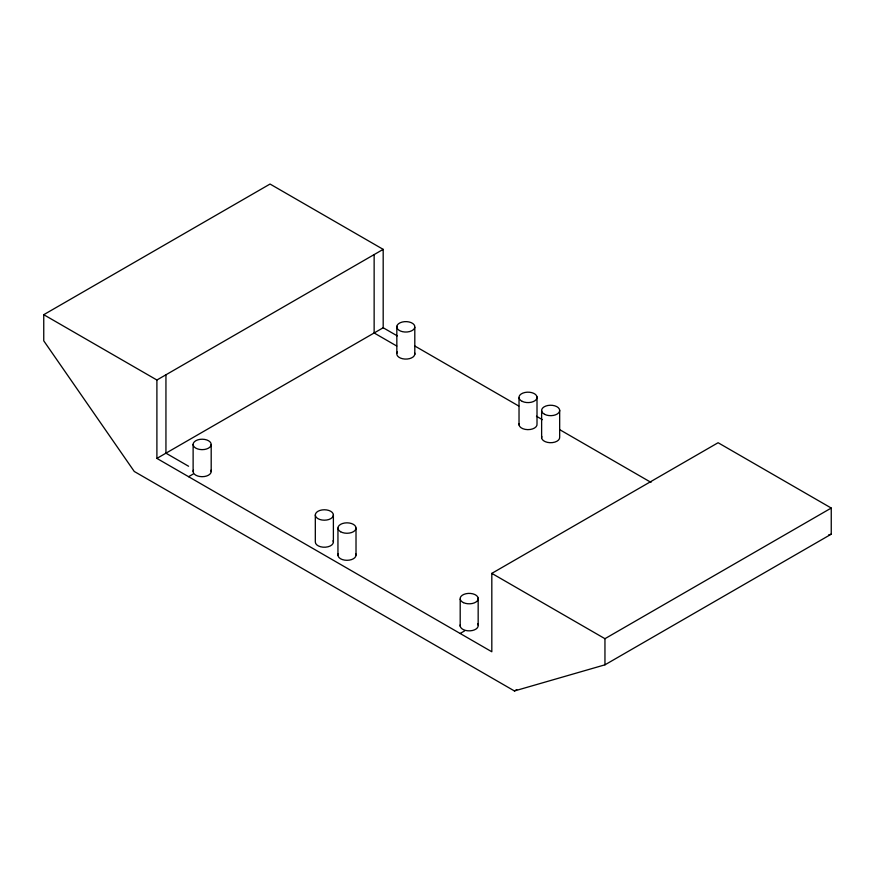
<?xml version="1.0" encoding="UTF-8"?>
<svg xmlns="http://www.w3.org/2000/svg" width="875" height="875" viewBox="0 0 875 875"><rect width="100%" height="100%" fill="white"/><g stroke="black" fill="none" stroke-linecap="round" stroke-linejoin="round"><path stroke-width="1.31" d="M156.898 458.402L491.816 651.766L491.816 573.377L718.102 442.728L831.25 508.047L831.25 534.177L604.953 664.825L514.434 690.955L134.269 471.472L43.75 340.823L43.75 314.694L270.047 184.045L383.184 249.364L383.184 327.753L156.898 458.402L156.898 380.012L383.184 249.364M188.573 476.7L193.102 474.086M460.13 633.478L464.658 630.864M514.434 690.955L516.797 689.598M491.816 573.377L604.953 638.695L831.25 508.047M828.625 534.942L831.25 534.177M383.184 327.753L397.272 335.88M414.87 346.041L518.766 406.033M536.473 416.259L542.38 419.661M560.088 429.888L651 482.377M396.769 346.041L374.139 332.981L374.139 254.592M43.75 314.694L156.898 380.012M188.573 466.244L165.944 453.173L165.944 374.784M604.953 638.695L604.953 664.825M559.672 410.167L559.672 437.216A9.034 5.217 0 0 1 549.959 442.695A9.034 5.217 0 0 1 541.811 436.417M541.625 410.736L541.625 437.773M537.009 396.867L537.009 423.905A9.034 5.217 0 0 1 527.745 429.636A9.034 5.217 0 0 1 519.105 423.587M519.028 397.906L519.028 424.955M478.166 598.084L478.166 625.122M460.195 599.112L460.195 626.161M414.805 327.37A9.034 5.217 0 0 1 400.52 331.056A9.034 5.217 0 0 1 402.139 322.066A9.034 5.217 0 0 1 414.805 327.37L414.805 354.419M396.834 326.287L396.834 353.336M356.016 528.052L356.016 555.089M337.947 528.052L337.947 555.089M333.386 514.981A9.034 5.217 0 0 1 319.834 519.498A9.034 5.217 0 0 1 319.834 510.464A9.034 5.217 0 0 1 333.386 514.981L333.386 542.03M315.317 514.981L315.317 542.03A9.034 5.217 0 0 0 325.533 547.192A9.034 5.217 0 0 0 333.08 540.673M211.192 444.533A9.034 5.217 0 0 1 197.488 448.897A9.034 5.217 0 0 1 197.794 439.863A9.034 5.217 0 0 1 211.192 444.533L211.192 471.581M193.123 444.325L193.123 471.373M414.739 353.062A9.034 5.217 0 0 1 404.884 359.067A9.034 5.217 0 0 1 397.381 352.012M210.93 470.225A9.034 5.217 0 0 1 201.972 476.689A9.034 5.217 0 0 1 193.473 470.028M477.63 623.798A9.034 5.217 0 0 1 470.083 630.831A9.034 5.217 0 0 1 460.261 624.805M355.709 553.744A9.034 5.217 0 0 1 346.981 560.306A9.034 5.217 0 0 1 338.253 553.744M544.611 414.334A9.034 5.217 0 0 0 559.486 411.523A9.034 5.217 0 0 0 547.837 405.497A9.034 5.217 0 0 0 544.611 414.334M522.298 401.417A9.034 5.217 0 0 0 536.933 398.223A9.034 5.217 0 0 0 524.814 392.503A9.034 5.217 0 0 0 522.298 401.417M340.594 531.738A9.034 5.217 0 0 0 355.709 529.397A9.034 5.217 0 0 0 344.641 523.009A9.034 5.217 0 0 0 340.594 531.738M463.455 602.634A9.034 5.217 0 0 0 478.1 599.441A9.034 5.217 0 0 0 465.992 593.72A9.034 5.217 0 0 0 463.455 602.634"/></g></svg>
